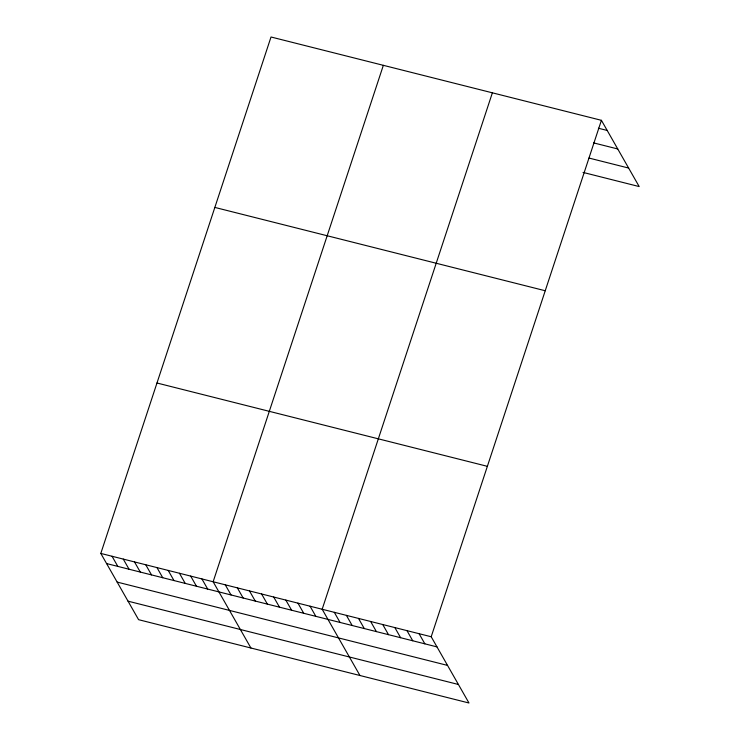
<?xml version="1.0" encoding="UTF-8"?>
<svg xmlns="http://www.w3.org/2000/svg" width="740" height="740" viewBox="0 0 740 740"><rect width="100%" height="100%" fill="white"/><g stroke="black" fill="none" stroke-linecap="round" stroke-linejoin="round"><path stroke-width="1.11" d="M100.807 553.428L431.198 636.752L468.984 703L138.593 619.685L100.807 553.428L271.016 37L601.407 120.315L639.193 186.572L583.028 172.401M383.348 65.333L213.138 581.76L250.925 648.009M492.377 92.824L322.168 609.251L359.954 675.509M431.198 636.752L601.407 120.315M598.373 128.233L607.188 130.453M593.517 142.866L617.752 148.971M588.985 158.055L628.63 168.054M214.85 207.422L545.232 290.746M156.972 383.006L487.364 466.329M106.588 563.566L436.979 646.89M117.151 582.084L447.543 665.408M128.029 601.167L458.421 684.482M419.081 633.699L424.862 643.828M406.972 630.637L412.754 640.775M394.855 627.585L400.636 637.723M382.737 624.532L388.519 634.67M370.629 621.48L376.41 631.609M358.512 618.418L364.293 628.556M346.394 615.365L352.175 625.504M334.286 612.313L340.067 622.442M310.051 606.199L315.832 616.337M297.943 603.146L303.724 613.284M285.825 600.094L291.606 610.223M273.707 597.032L279.489 607.17M261.599 593.98L267.381 604.118M249.482 590.927L255.263 601.065M237.364 587.875L243.146 598.003M225.256 584.813L231.037 594.951M201.909 578.93L207.69 589.059M190.67 576.09L196.452 586.228M179.441 573.26L185.222 583.398M168.202 570.429L173.983 580.567M156.972 567.599L162.754 577.727M145.743 564.759L151.524 574.897M134.504 561.928L140.286 572.066M123.275 559.098L129.056 569.236M112.036 556.267L117.817 566.396"/></g></svg>
